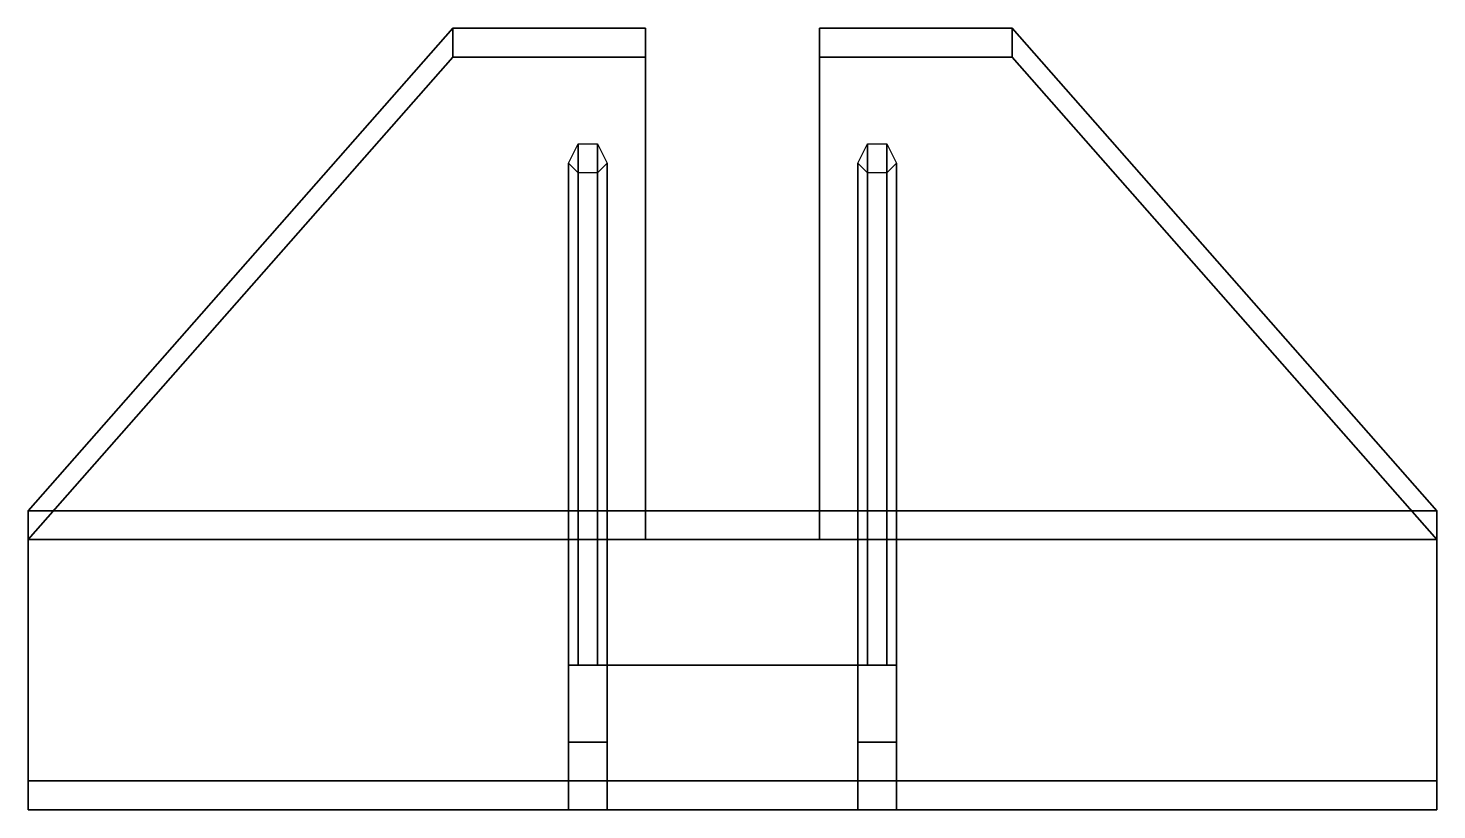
# Model space of a CAD drawing. Extents: x -0.73 to 0.73, y -0.07 to 0.74.
import ezdxf

# ---------------------------------------------------------------- set-up
doc = ezdxf.new("R2010")
doc.units = 0
doc.layers.add('TURRET', color=2, linetype='CONTINUOUS')

msp = doc.modelspace()

# ---------------------------------------------------------------- linework, layer by layer
at = {"layer": 'TURRET'}
for points in [[(-0.09, 0.24, 1.17), (-0.09, 0.74, 0.54), (-0.29, 0.74, 0.54), (-0.73, 0.24, 1.17)], [(-0.29, 0.74, 0.54), (-0.29, 0.71, 0.54), (-0.73, 0.21, 1.17), (-0.73, 0.24, 1.17)], [(-0.09, 0.74, 0.54), (-0.09, 0.71, 0.54), (-0.29, 0.71, 0.54), (-0.29, 0.74, 0.54)], [(-0.09, 0.21, 1.17), (-0.09, 0.71, 0.54), (-0.09, 0.74, 0.54), (-0.09, 0.24, 1.17)], [(0.09, 0.74, 0.54), (0.09, 0.71, 0.54), (0.09, 0.21, 1.17), (0.09, 0.24, 1.17)], [(0.73, 0.24, 1.17), (0.29, 0.74, 0.54), (0.09, 0.74, 0.54), (0.09, 0.24, 1.17)], [(0.29, 0.74, 0.54), (0.29, 0.71, 0.54), (0.09, 0.71, 0.54), (0.09, 0.74, 0.54)], [(0.73, 0.21, 1.17), (0.29, 0.71, 0.54), (0.29, 0.74, 0.54), (0.73, 0.24, 1.17)], [(-0.73, 0.21, 1.17), (-0.29, 0.71, 0.54), (-0.09, 0.71, 0.54), (-0.09, 0.21, 1.17)], [(0.09, 0.21, 1.17), (0.09, 0.71, 0.54), (0.29, 0.71, 0.54), (0.73, 0.21, 1.17)], [(-0.17, 0.6, 0.68), (-0.16, 0.62, 0.6627), (-0.16, 0.08, 0.6627), (-0.17, 0.08, 0.68)], [(-0.16, 0.62, 0.6627), (-0.14, 0.62, 0.6627), (-0.14, 0.08, 0.6627), (-0.16, 0.08, 0.6627)], [(-0.14, 0.62, 0.6627), (-0.13, 0.6, 0.68), (-0.13, 0.08, 0.68), (-0.14, 0.08, 0.6627)], [(0.13, 0.6, 0.68), (0.14, 0.62, 0.6627), (0.14, 0.08, 0.6627), (0.13, 0.08, 0.68)], [(0.14, 0.62, 0.6627), (0.16, 0.62, 0.6627), (0.16, 0.08, 0.6627), (0.14, 0.08, 0.6627)], [(0.16, 0.62, 0.6627), (0.17, 0.6, 0.68), (0.17, 0.08, 0.68), (0.16, 0.08, 0.6627)], [(-0.16, 0.59, 0.6973), (-0.17, 0.6, 0.68), (-0.17, 0.08, 0.68), (-0.16, 0.08, 0.6973)], [(-0.13, 0.6, 0.68), (-0.14, 0.59, 0.6973), (-0.14, 0.08, 0.6973), (-0.13, 0.08, 0.68)], [(0.14, 0.59, 0.6973), (0.13, 0.6, 0.68), (0.13, 0.08, 0.68), (0.14, 0.08, 0.6973)], [(0.17, 0.6, 0.68), (0.16, 0.59, 0.6973), (0.16, 0.08, 0.6973), (0.17, 0.08, 0.68)], [(-0.14, 0.59, 0.6973), (-0.16, 0.59, 0.6973), (-0.16, 0.08, 0.6973), (-0.14, 0.08, 0.6973)], [(0.16, 0.59, 0.6973), (0.14, 0.59, 0.6973), (0.14, 0.08, 0.6973), (0.16, 0.08, 0.6973)], [(-0.73, 0.24, 1.17), (-0.73, 0.21, 1.17), (-0.73, -0.07, 1.51), (-0.73, -0.04, 1.51)], [(0.73, -0.04, 1.51), (0.73, 0.24, 1.17), (-0.73, 0.24, 1.17), (-0.73, -0.04, 1.51)], [(0.09, 0.24, 1.17), (0.09, 0.21, 1.17), (-0.09, 0.21, 1.17), (-0.09, 0.24, 1.17)], [(0.73, -0.07, 1.51), (0.73, 0.21, 1.17), (0.73, 0.24, 1.17), (0.73, -0.04, 1.51)], [(-0.73, -0.07, 1.51), (-0.73, 0.21, 1.17), (0.73, 0.21, 1.17), (0.73, -0.07, 1.51)], [(0.17, 0.08, 0.66), (-0.17, 0.08, 0.66), (-0.17, 0.08, 0.7), (0.17, 0.08, 0.7)], [(0.17, -0.07, 0.66), (-0.17, -0.07, 0.66), (-0.17, 0.08, 0.66), (0.17, 0.08, 0.66)], [(-0.17, 0.08, 0.66), (-0.17, -0.07, 0.66), (-0.17, -0.07, 0.7), (-0.17, 0.08, 0.7)], [(-0.17, 0.08, 0.7), (-0.17, -0.07, 0.7), (-0.17, -0.07, 0.91), (-0.17, 0, 0.91)], [(-0.13, 0, 0.91), (-0.13, 0.08, 0.7), (-0.17, 0.08, 0.7), (-0.17, 0, 0.91)], [(-0.13, 0.08, 0.7), (-0.13, -0.07, 0.7), (0.13, -0.07, 0.7), (0.13, 0.08, 0.7)], [(-0.13, -0.07, 0.91), (-0.13, -0.07, 0.7), (-0.13, 0.08, 0.7), (-0.13, 0, 0.91)], [(0.13, 0.08, 0.7), (0.13, -0.07, 0.7), (0.13, -0.07, 0.91), (0.13, 0, 0.91)], [(0.17, 0, 0.91), (0.17, 0.08, 0.7), (0.13, 0.08, 0.7), (0.13, 0, 0.91)], [(0.17, -0.07, 0.91), (0.17, -0.07, 0.7), (0.17, 0.08, 0.7), (0.17, 0, 0.91)], [(0.17, 0.08, 0.7), (0.17, -0.07, 0.7), (0.17, -0.07, 0.66), (0.17, 0.08, 0.66)], [(-0.17, 0, 0.91), (-0.17, -0.07, 0.91), (-0.13, -0.07, 0.91), (-0.13, 0, 0.91)], [(0.13, 0, 0.91), (0.13, -0.07, 0.91), (0.17, -0.07, 0.91), (0.17, 0, 0.91)], [(-0.73, -0.04, 1.51), (-0.73, -0.07, 1.51), (0.73, -0.07, 1.51), (0.73, -0.04, 1.51)], [(0.17, -0.07, 0.7), (-0.17, -0.07, 0.7), (-0.17, -0.07, 0.66), (0.17, -0.07, 0.66)], [(-0.17, -0.07, 0.91), (-0.17, -0.07, 0.7), (-0.13, -0.07, 0.7), (-0.13, -0.07, 0.91)], [(0.13, -0.07, 0.91), (0.13, -0.07, 0.7), (0.17, -0.07, 0.7), (0.17, -0.07, 0.91)]]:
    msp.add_3dface(points, dxfattribs=at)

doc.saveas('drawing.dxf')
